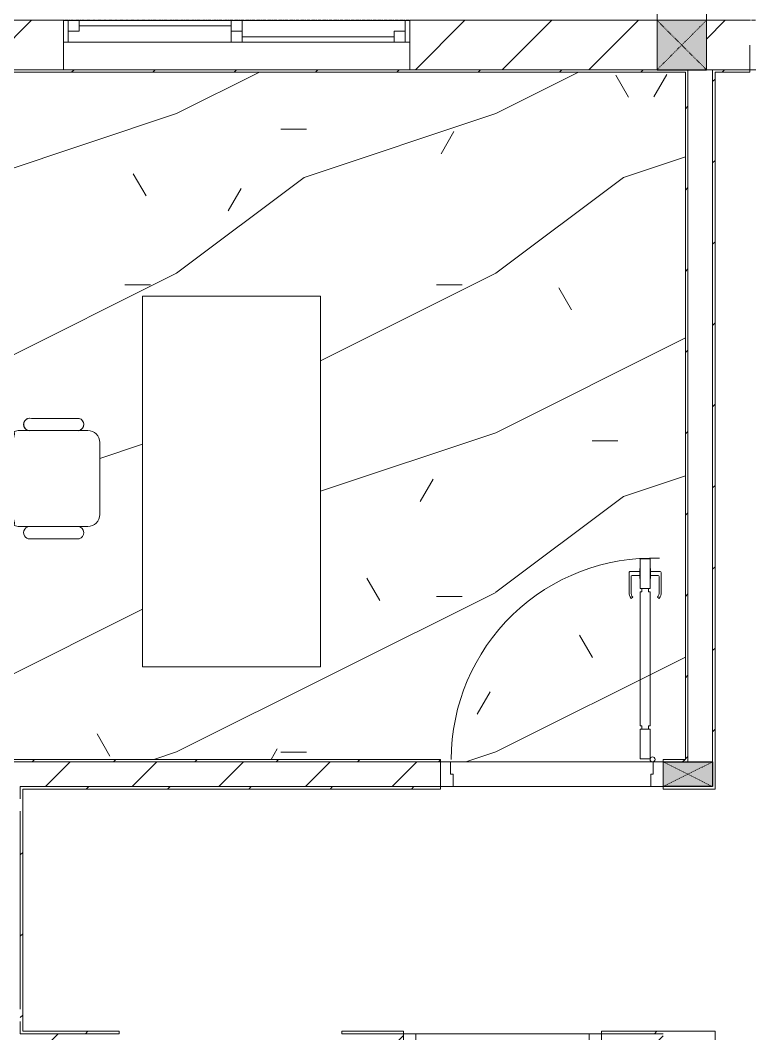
# Model space of a CAD drawing. Header units: millimetres. Extents: x 5121 to 246734, y -48180 to 129206.
# Drawn here: x 85878 to 88828, y 40437 to 44537 of the extents above; entities that cross this region are included whole.
import ezdxf

# ---------------------------------------------------------------- set-up
doc = ezdxf.new("R2010")
doc.units = ezdxf.units.MM
doc.linetypes.add('Dash', pattern=[6, 3, -3])
doc.linetypes.add('Grid Line', pattern=[22.225, 12.7, -3.175, 3.175, -3.175])
for name, color, linetype, lineweight in [('0-1', 7, 'Continuous', 5), ('A-DETL-GENF-1', 50, 'Continuous', 9), ('A-DOOR-1', 253, 'Continuous', 9), ('A-DOOR-2', 50, 'Continuous', 9), ('A-FLOR-1', 50, 'Continuous', 9), ('A-FLOR-PATT-1', 9, 'Continuous', 9), ('A-GLAZ', 151, 'Continuous', 9), ('A-WALL', 113, 'Continuous', 9), ('A-WALL-1', 250, 'Continuous', 18), ('A-WALL-2', 50, 'Continuous', 9), ('A-WALL-PATT-1', 9, 'Continuous', 9), ('A-WALL-PATT-2', 50, 'Continuous', 9), ('A-WALL-PATT-3', 111, 'Continuous', 9), ('I-FURN', 30, 'Continuous', 9), ('I-FURN-1', 253, 'Continuous', 9), ('S-COLS', 52, 'Continuous', 9), ('S-COLS-1', 7, 'Continuous', 5), ('S-COLS-2', 10, 'Continuous', 25), ('S-COLS-3', 50, 'Continuous', 9), ('S-COLS-4', 253, 'Continuous', 9), ('S-COLS-5', 52, 'Continuous', 25), ('S-COLS-6', 52, 'Dash', 9), ('S-COLS-HDLN', 52, 'Dash', 9), ('S-COLS-HDLN-1', 50, 'Dash', 9), ('S-GRID-1', 1, 'Grid Line', 9)]:
    doc.layers.add(name, color=color, linetype=linetype, lineweight=lineweight)
pattern_1 = [(45, (0, 0), (-164.40233, 164.40233), [])]
pattern_2 = [(45, (0, 0), (-175.3625, 175.3625), [])]

# ---------------------------------------------------------------- blocks, each defined once
blk = doc.blocks.new('DOOR_CW_01 CANH MO-PANEL KINH - DIG_02-800x2200-CỬA NHÔM KÍNH-401063-TKCS_MB TỔNG THỂ TẦNG 1')
at = {"layer": 'A-DETL-GENF-1'}
for p, q in [((-347, -182), (-347, -62)), ((-347, -62), (-307, -62)), ((-307, -62), (-307, -182)), ((-307, -182), (-347, -182)), ((-347, -196), (-341, -196)), ((-347, -638), (-347, -196)), ((-341, -196), (-341, -182)), ((-341, -182), (-313, -182)), ((-313, -182), (-313, -196)), ((-307, -196), (-313, -196)), ((-307, -196), (-307, -638)), ((-383.9, -611.2), (-377.3, -615.8)), ((-270.1, -611.2), (-276.7, -615.8)), ((-392, -637), (-392, -716.5)), ((-384, -699.5), (-384, -637)), ((-347, -638), (-341, -638)), ((-307, -652), (-347, -652)), ((-347, -652), (-347, -772)), ((-341, -652), (-341, -638)), ((-313, -652), (-341, -652)), ((-307, -638), (-313, -638)), ((-313, -638), (-313, -652)), ((-307, -772), (-307, -652)), ((-270, -699.5), (-270, -637)), ((-262, -637), (-262, -716.5)), ((-349, -692.2), (-349, -731.8)), ((-347, -692.2), (-349, -692.2)), ((-347, -692.2), (-347, -731.8)), ((-307, -692.2), (-307, -731.8)), ((-307, -692.2), (-305, -692.2)), ((-305, -692.2), (-305, -731.8)), ((-349, -720.5), (-388, -720.5)), ((-349, -703.5), (-380, -703.5)), ((-349, -731.8), (-347, -731.8)), ((-305, -731.8), (-307, -731.8)), ((-305, -703.5), (-274, -703.5)), ((-305, -720.5), (-266, -720.5)), ((-347, -772), (-307, -772))]:
    blk.add_line(p, q, dxfattribs=at)
blk.add_circle((-357, -60), 10, dxfattribs=at)
for centre, radius, start, end in [((-357, -60), 714, 268, 0), ((-347, -637), 45, 145, 180), ((-307, -637), 45, 360, 35), ((-347, -637), 37, 145, 180), ((-307, -637), 37, 0, 35), ((-388, -716.5), 4, 180, 270), ((-380, -699.5), 4, 180, 270), ((-274, -699.5), 4, 270, 0), ((-266, -716.5), 4, 270, 0)]:
    blk.add_arc(centre, radius, start, end, dxfattribs=at)
at = {"layer": 'A-DOOR-2'}
for p, q in [((-400, -50), (-400, 50)), ((-400, 50), (-350, 50)), ((-350, 50), (-350, 0)), ((350, 0), (350, 50)), ((350, 50), (400, 50)), ((400, 50), (400, -50)), ((-360, 0), (-360, -50)), ((-350, 0), (-360, 0)), ((360, 0), (350, 0)), ((360, -50), (360, 0)), ((-360, -50), (-400, -50)), ((-357, -50), (-332, -50)), ((400, -50), (360, -50))]:
    blk.add_line(p, q, dxfattribs=at)
blk = doc.blocks.new('DOOR_CW_01 CANH MO-PANEL KINH - DIW_01-900x2200-CỬA GỖ VÂN LAMINATE-553375-TKCS_MB TỔNG THỂ TẦNG 1')
at = {"layer": 'A-DETL-GENF-1'}
for p, q in [((-397, -182), (-397, -62)), ((-397, -62), (-357, -62)), ((-357, -62), (-357, -182)), ((-357, -182), (-397, -182)), ((-397, -196), (-391, -196)), ((-397, -738), (-397, -196)), ((-391, -196), (-391, -182)), ((-391, -182), (-363, -182)), ((-363, -182), (-363, -196)), ((-357, -196), (-363, -196)), ((-357, -196), (-357, -738)), ((-442, -737), (-442, -816.5)), ((-434, -799.5), (-434, -737)), ((-433.9, -711.2), (-427.3, -715.8)), ((-397, -738), (-391, -738)), ((-391, -752), (-391, -738)), ((-357, -738), (-363, -738)), ((-363, -738), (-363, -752)), ((-320.1, -711.2), (-326.7, -715.8)), ((-320, -799.5), (-320, -737)), ((-312, -737), (-312, -816.5)), ((-357, -752), (-397, -752)), ((-397, -752), (-397, -872)), ((-363, -752), (-391, -752)), ((-357, -872), (-357, -752)), ((-399, -803.5), (-430, -803.5)), ((-399, -792.2), (-399, -831.8)), ((-397, -792.2), (-399, -792.2)), ((-397, -792.2), (-397, -831.8)), ((-357, -792.2), (-357, -831.8)), ((-357, -792.2), (-355, -792.2)), ((-355, -792.2), (-355, -831.8)), ((-355, -803.5), (-324, -803.5)), ((-399, -820.5), (-438, -820.5)), ((-399, -831.8), (-397, -831.8)), ((-355, -831.8), (-357, -831.8)), ((-355, -820.5), (-316, -820.5)), ((-397, -872), (-357, -872))]:
    blk.add_line(p, q, dxfattribs=at)
blk.add_circle((-407, -60), 10, dxfattribs=at)
for centre, radius, start, end in [((-407, -60), 814, 268, 0), ((-397, -737), 45, 145, 180), ((-397, -737), 37, 145, 180), ((-357, -737), 37, 0, 35), ((-357, -737), 45, 360, 35), ((-438, -816.5), 4, 180, 270), ((-430, -799.5), 4, 180, 270), ((-324, -799.5), 4, 270, 0), ((-316, -816.5), 4, 270, 0)]:
    blk.add_arc(centre, radius, start, end, dxfattribs=at)
at = {"layer": 'A-DOOR-2'}
for p, q in [((-450, -50), (-450, 50)), ((-450, 50), (-400, 50)), ((-400, 50), (-400, 0)), ((400, 0), (400, 50)), ((400, 50), (450, 50)), ((450, 50), (450, -50)), ((-410, 0), (-410, -50)), ((-400, 0), (-410, 0)), ((410, 0), (400, 0)), ((410, -50), (410, 0)), ((-410, -50), (-450, -50)), ((-407, -50), (-382, -50)), ((450, -50), (410, -50))]:
    blk.add_line(p, q, dxfattribs=at)
blk = doc.blocks.new('BAN LV A - BAN LV A_dwg_ban hoc2-348006-TKCS_MB TỔNG THỂ TẦNG 1')
at = {"layer": 'I-FURN'}
for p, q in [((145.8, 437.4), (-145.8, 437.4)), ((-194.4, 388.8), (-194.4, 113.4)), ((194.4, 113.4), (194.4, 388.8)), ((-243, 354.4), (-243, 162)), ((194.4, 351.4), (194.4, 150.8)), ((243.7, 162), (243.7, 354.4)), ((-120.5, 64.8), (120.5, 64.8))]:
    blk.add_line(p, q, dxfattribs=at)
at = {"layer": 'I-FURN', "flags": 128}
blk.add_lwpolyline([(-737.8, 610.5), (-737.8, 1330.5), (-154.9, 1330.5), (762.2, 1330.5), (762.2, 610.5)], close=True, dxfattribs=at)
at = {"layer": 'I-FURN'}
for centre, radius, start, end in [((-145.8, 388.8), 48.6, 90, 180), ((145.8, 388.8), 48.6, 360, 90), ((-218.7, 347.3), 25.3, 343.7398, 163.7398), ((219.4, 347.3), 25.3, 16.2602, 170.7054), ((-218.7, 154.9), 25.3, 163.7398, 16.2602), ((219.4, 154.9), 25.3, 189.2946, 16.2602), ((-180.2, 75.4), 17.8, 57.9726, 216.6901), ((-145.8, 113.4), 48.6, 180, 207.5844), ((0, 359.3), 318.2, 237.5758, 302.4242), ((180.2, 75.4), 17.8, 323.3099, 122.0274), ((145.8, 113.4), 48.6, 332.4156, 0), ((0, 324), 324, 233.1301, 306.8699)]:
    blk.add_arc(centre, radius, start, end, dxfattribs=at)
blk = doc.blocks.new('BAN LV A - BAN LV A_dwg-348005-TKCS_MB TỔNG THỂ TẦNG 1')
at = {"extrusion": (0, 0, -1), "zscale": -1, "rotation": 180}
blk.add_blockref('BAN LV A - BAN LV A_dwg_ban hoc2-348006-TKCS_MB TỔNG THỂ TẦNG 1', (-729, 1383.7), dxfattribs=at)
blk = doc.blocks.new('BAN LV A - BAN LV A-401069-TKCS_MB TỔNG THỂ TẦNG 1')
at = {"layer": 'I-FURN-1'}
for p, q in [((-8.8, -53.2), (1491.2, -53.2)), ((-8.8, -773.2), (-8.8, -53.2)), ((1491.2, -53.2), (1491.2, -773.2)), ((1491.2, -773.2), (-8.8, -773.2)), ((583.2, -946.3), (874.8, -946.3)), ((534.6, -1029.3), (534.6, -994.9)), ((923.4, -994.9), (923.4, -1032.3)), ((486, -1221.7), (486, -1029.3)), ((972.7, -1029.3), (972.7, -1221.7)), ((534.6, -1270.3), (534.6, -1235.9)), ((923.4, -1232.9), (923.4, -1270.3))]:
    blk.add_line(p, q, dxfattribs=at)
for centre, radius, start, end in [((583.2, -994.9), 48.6, 90, 180), ((874.8, -994.9), 48.6, 0, 90), ((510.3, -1036.4), 25.3, 16.2602, 163.7398), ((948.4, -1036.4), 25.3, 16.2602, 170.7054), ((510.3, -1228.8), 25.3, 163.7398, 343.7398), ((948.4, -1228.8), 25.3, 189.2946, 16.2602), ((583.2, -1270.3), 48.6, 180, 207.5844), ((874.8, -1270.3), 48.6, 332.4156, 0), ((548.9, -1308.3), 17.8, 119.404, 216.6901), ((909.2, -1308.3), 17.8, 323.3099, 60.596), ((729, -1059.7), 324, 233.1301, 306.8699)]:
    blk.add_arc(centre, radius, start, end, dxfattribs=at)
at = {"extrusion": (0, 0, -1), "zscale": -1, "rotation": 180}
blk.add_blockref('BAN LV A - BAN LV A_dwg-348005-TKCS_MB TỔNG THỂ TẦNG 1', (0, 0), dxfattribs=at)
blk = doc.blocks.new('G1_SOF - BO TRU - 100x200-V136-TKCS_MB TỔNG THỂ TẦNG 1')
at = {"layer": 'S-COLS-3'}
blk.add_hatch(color=256, dxfattribs=at).paths.add_polyline_path([(50, 100), (-50, 100), (-50, -100), (50, -100), (50, -25.7)])
at = {"layer": 'S-COLS-2'}
for p, q in [((-50, 100), (50, 100)), ((-50, -100), (-50, 100)), ((50, 100), (50, -100))]:
    blk.add_line(p, q, dxfattribs=at)
at = {"layer": 'S-COLS-HDLN-1'}
for p, q in [((50, -100), (-50, 100)), ((-50, -100), (50, 100))]:
    blk.add_line(p, q, dxfattribs=at)
blk = doc.blocks.new('NCV_TKTC_TANG 1_rvt-1-TKCS_MB TỔNG THỂ TẦNG 1')
at = {"layer": 'A-FLOR-PATT-1'}
h = blk.add_hatch(dxfattribs=at)
h.set_pattern_fill('FP_7', color=256, style=0, pattern_type=2)
h.set_pattern_definition([(0, (0, 0), (2519.68, 629.92), [103.937, -1785.823, 103.937, -1785.823, -10078.72]), (0, (0, 0), (2519.68, 629.92), [-3779.52, 103.937, -3675.583, 103.937, -1785.823, -4409.44]), (0, (0, 0), (2519.68, 629.92), [-9448.8, 103.937, -1155.903, 103.937, -3045.663]), (120, (944.9, 314.96), (-1805.3667, 1867.147), [103.937, -1785.823, 103.937, -11864.543]), (120, (944.9, 314.96), (-1805.3667, 1867.147), [-1993.697, -1785.823, 103.937, -3675.583, -6299.2]), (120, (944.9, 314.96), (-1805.3667, 1867.147), [-7559.04, 103.937, -1785.823, 103.937, -4305.503]), (120, (944.9, 314.96), (-1805.3667, 1867.147), [-9552.737, -1155.903, 103.937, -3045.663]), (240, (1259.84, 1574.8), (-714.3133, -2497.067), [103.937, -1785.823, 103.937, -11864.543]), (240, (1259.84, 1574.8), (-714.3133, -2497.067), [-1993.697, -1785.823, 103.937, -3675.583, -6299.2]), (240, (1259.84, 1574.8), (-714.3133, -2497.067), [-7559.04, 103.937, -1785.823, 103.937, -4305.503]), (240, (1259.84, 1574.8), (-714.3133, -2497.067), [-9552.737, -1155.903, 103.937, -3045.663])])
h.paths.add_polyline_path([(85077.6, 41536.9), (85077.6, 41538.4), (85077.6, 41538.4)])
h.paths.add_polyline_path([(88437.6, 41536.9), (88477.6, 41536.9), (88477.6, 41546.9), (88567.6, 41546.9), (88567.6, 44326.9), (85087.6, 44326.9), (85087.6, 41546.9), (87577.6, 41546.9), (87577.6, 41536.9), (87684.9, 41536.9)])
h.paths.add_polyline_path([(86372.2, 41921), (86372.2, 43421), (87092.2, 43421), (87092.2, 41921), (86611.5, 41921)])
h.paths.add_polyline_path([(85917.4, 42438.5), (85895.6, 42449.5), (85891.3, 42461.4), (85893.3, 42473.8), (85900.9, 42483.7), (85909.5, 42488.8), (85862.3, 42491.9), (85852.5, 42494.3), (85846.7, 42488.1), (85825.2, 42490.9), (85795.3, 42539.5), (85773.9, 42595), (85763, 42653.5), (85763, 42712.9), (85773.9, 42771.4), (85795.3, 42826.9), (85826.4, 42877.6), (85850, 42875.5), (85852.5, 42872.1), (85875, 42877.6), (85903.4, 42880.3), (85894.3, 42889.7), (85891.2, 42902.5), (85894.9, 42915), (85903.4, 42921.9), (85923.6, 42926.2), (86116, 42926.2), (86133.4, 42908.3), (86133.4, 42895.5), (86127, 42884.2), (86122, 42877.6), (86163, 42875.9), (86174.7, 42871.1), (86192.5, 42853.3), (86199, 42829), (86197.4, 42524.8), (86192.5, 42513.1), (86174.7, 42495.3), (86150.4, 42488.8), (86118.9, 42487.1), (86128.7, 42479.6), (86133.8, 42468.4), (86131.9, 42453.8), (86128.7, 42449.2), (86112.6, 42439.5), (85923.6, 42439.5)])
h = blk.add_hatch(dxfattribs=at)
h.set_pattern_fill('FP_4', color=256, style=0, pattern_type=2)
h.set_pattern_definition([(216.87, (516.46, 1291.15), (3873.4454, 2582.3069), [645.575, -5810.175]), (206.565, (1291.15, 903.8), (-1291.1515, -1291.1492), [1443.55, -1443.55]), (198.435, (1291.15, 258.23), (-2582.2983, -1291.1527), [816.596, -3266.38])])
h.paths.add_polyline_path([(85077.6, 41536.9), (85077.6, 41538.4), (85077.6, 41538.4)])
h.paths.add_polyline_path([(88437.6, 41536.9), (88477.6, 41536.9), (88477.6, 41546.9), (88567.6, 41546.9), (88567.6, 44326.9), (85087.6, 44326.9), (85087.6, 41546.9), (87577.6, 41546.9), (87577.6, 41536.9), (87684.9, 41536.9)])
h.paths.add_polyline_path([(86372.2, 41921), (86372.2, 43421), (87092.2, 43421), (87092.2, 41921), (86611.5, 41921)])
h.paths.add_polyline_path([(85917.4, 42438.5), (85895.6, 42449.5), (85891.3, 42461.4), (85893.3, 42473.8), (85900.9, 42483.7), (85909.5, 42488.8), (85862.3, 42491.9), (85852.5, 42494.3), (85846.7, 42488.1), (85825.2, 42490.9), (85795.3, 42539.5), (85773.9, 42595), (85763, 42653.5), (85763, 42712.9), (85773.9, 42771.4), (85795.3, 42826.9), (85826.4, 42877.6), (85850, 42875.5), (85852.5, 42872.1), (85875, 42877.6), (85903.4, 42880.3), (85894.3, 42889.7), (85891.2, 42902.5), (85894.9, 42915), (85903.4, 42921.9), (85923.6, 42926.2), (86116, 42926.2), (86133.4, 42908.3), (86133.4, 42895.5), (86127, 42884.2), (86122, 42877.6), (86163, 42875.9), (86174.7, 42871.1), (86192.5, 42853.3), (86199, 42829), (86197.4, 42524.8), (86192.5, 42513.1), (86174.7, 42495.3), (86150.4, 42488.8), (86118.9, 42487.1), (86128.7, 42479.6), (86133.8, 42468.4), (86131.9, 42453.8), (86128.7, 42449.2), (86112.6, 42439.5), (85923.6, 42439.5)])
at = {"layer": 'A-WALL-PATT-1'}
h = blk.add_hatch(dxfattribs=at)
h.set_pattern_fill('FP_2', color=256, style=0, pattern_type=2)
h.set_pattern_definition(pattern_2)
h.paths.add_polyline_path([(86611.5, 41436.9), (87577.6, 41436.9), (87577.6, 41536.9), (85177.2, 41536.9), (85177.2, 41436.9), (85877.6, 41436.9)])
h = blk.add_hatch(dxfattribs=at)
h.set_pattern_fill('FP_2', color=256, style=0, pattern_type=2)
h.set_pattern_definition(pattern_2)
h.paths.add_polyline_path([(87377.6, 40336.9), (87427.6, 40336.9), (87427.6, 40436.9), (87177.6, 40436.9), (87177.6, 40336.9), (87277.6, 40336.9)])
h.paths.add_polyline_path([(88477.6, 40336.9), (88477.6, 40436.9), (88227.6, 40436.9), (88227.6, 40336.9), (88463.6, 40336.9)])
h.paths.add_polyline_path([(84977.2, 40336.9), (84977.2, 40436.9), (83727.6, 40436.9), (83727.6, 40336.9), (84142.1, 40336.9)])
h.paths.add_polyline_path([(85177.2, 40336.9), (86277.6, 40336.9), (86277.5, 40436.9), (85177.2, 40436.9), (85177.2, 40408)])
at = {"layer": 'A-WALL-PATT-2'}
h = blk.add_hatch(dxfattribs=at)
h.set_pattern_fill('FP_10', color=256, style=0, pattern_type=2)
h.set_pattern_definition(pattern_1)
h.paths.add_polyline_path([(88567.6, 44326.9), (88577.6, 44326.9), (88577.6, 44336.9), (85087.6, 44336.6), (85087.6, 44326.9), (88463.6, 44326.9)])
h = blk.add_hatch(dxfattribs=at)
h.set_pattern_fill('FP_10', color=256, style=0, pattern_type=2)
h.set_pattern_definition(pattern_1)
h.paths.add_polyline_path([(88567.6, 41536.9), (88577.6, 41536.9), (88577.6, 44326.9), (88567.6, 44326.9), (88567.6, 41546.9)])
h = blk.add_hatch(dxfattribs=at)
h.set_pattern_fill('FP_10', color=256, style=0, pattern_type=2)
h.set_pattern_definition(pattern_1)
h.paths.add_polyline_path([(88687.6, 41436.9), (88687.6, 44336.9), (88677.6, 44336.9), (88677.6, 41436.9)])
h = blk.add_hatch(dxfattribs=at)
h.set_pattern_fill('FP_10', color=256, style=0, pattern_type=2)
h.set_pattern_definition(pattern_1)
h.paths.add_polyline_path([(88827.6, 44326.9), (88827.6, 44336.9), (88687.6, 44335.2), (88687.6, 44326.9), (88735.6, 44326.9)])
h.paths.add_polyline_path([(91577.6, 44326.9), (91577.6, 44336.9), (91327.6, 44336.9), (91327.6, 44326.9), (91567.6, 44326.9)])
h = blk.add_hatch(dxfattribs=at)
h.set_pattern_fill('FP_10', color=256, style=0, pattern_type=2)
h.set_pattern_definition(pattern_1)
h.paths.add_polyline_path([(85087.6, 41536.9), (87577.6, 41536.9), (87577.6, 41546.9), (85087.6, 41546.9)])
h.paths.add_polyline_path([(88567.6, 41536.9), (88567.6, 41546.9), (88477.6, 41546.9), (88477.6, 41536.9)])
h = blk.add_hatch(dxfattribs=at)
h.set_pattern_fill('FP_10', color=256, style=0, pattern_type=2)
h.set_pattern_definition(pattern_1)
h.paths.add_polyline_path([(88477.6, 41426.9), (88687.6, 41426.9), (88687.6, 41436.9), (88477.6, 41436.9)])
h.paths.add_polyline_path([(85887.6, 41426.9), (87577.6, 41426.9), (87577.6, 41436.9), (85877.6, 41436.9), (85877.6, 41426.9)])
h = blk.add_hatch(dxfattribs=at)
h.set_pattern_fill('FP_10', color=256, style=0, pattern_type=2)
h.set_pattern_definition(pattern_1)
h.paths.add_polyline_path([(85887.6, 40446.9), (85887.6, 41426.9), (85877.6, 41426.9), (85877.6, 40446.9)])
h = blk.add_hatch(dxfattribs=at)
h.set_pattern_fill('FP_10', color=256, style=0, pattern_type=2)
h.set_pattern_definition(pattern_1)
h.paths.add_polyline_path([(85877.6, 40436.9), (86277.6, 40436.9), (86277.5, 40446.9), (85877.6, 40446.9), (85877.6, 40442.3)])
h.paths.add_polyline_path([(88677.6, 40436.9), (88677.6, 40446.9), (88227.6, 40446.9), (88227.6, 40436.9), (88577.6, 40436.9)])
h.paths.add_polyline_path([(87277.6, 40436.9), (87427.6, 40436.9), (87427.6, 40446.9), (87177.6, 40446.9), (87177.6, 40436.9), (87277.5, 40436.9)])
h = blk.add_hatch(dxfattribs=at)
h.set_pattern_fill('FP_10', color=256, style=0, pattern_type=2)
h.set_pattern_definition(pattern_1)
h.paths.add_polyline_path([(88677.6, 36737.8), (88687.6, 36737.8), (88687.6, 40446.9), (88677.6, 40446.9), (88677.6, 36747.8)])
at = {"layer": 'A-FLOR-1'}
for p, q in [((91327.6, 44336.9), (88827.6, 44336.9)), ((87617.6, 41536.9), (88437.6, 41536.9)), ((88427.6, 41436.9), (87627.6, 41436.9))]:
    blk.add_line(p, q, dxfattribs=at)
at = {"layer": 'A-WALL-1'}
for p, q in [((86052.6, 44336.9), (85087.6, 44336.9)), ((85087.6, 44326.9), (88567.6, 44326.9)), ((88577.6, 44336.9), (87452.6, 44336.9)), ((88567.6, 44326.9), (88567.6, 41546.9)), ((88577.6, 44326.9), (88577.6, 44336.9)), ((88577.6, 41536.9), (88577.6, 44326.9)), ((88687.6, 44336.9), (88677.6, 44336.9)), ((88677.6, 44336.9), (88677.6, 41536.9)), ((88827.6, 44336.9), (88687.6, 44336.9)), ((88687.6, 41436.9), (88687.6, 44326.9)), ((88687.6, 44326.9), (88827.6, 44326.9)), ((88827.6, 44326.9), (88827.6, 44336.9)), ((87577.6, 41546.9), (85087.6, 41546.9)), ((87577.6, 41536.9), (87577.6, 41546.9)), ((88567.6, 41546.9), (88477.6, 41546.9)), ((88477.6, 41546.9), (88477.6, 41536.9)), ((85877.6, 41436.9), (85877.6, 41426.9)), ((85877.6, 41426.9), (85877.6, 41386.9)), ((85887.6, 41426.9), (87577.6, 41426.9)), ((85887.6, 40446.9), (85887.6, 41426.9)), ((87577.6, 41426.9), (87577.6, 41436.9)), ((88477.6, 41436.9), (88477.6, 41426.9)), ((88477.6, 41426.9), (88687.6, 41426.9)), ((88687.6, 41426.9), (88687.6, 41436.9)), ((85877.6, 41336.9), (85877.6, 40536.9)), ((85877.6, 40486.9), (85877.6, 40446.9)), ((85877.6, 40446.9), (85877.6, 40436.9)), ((86277.6, 40446.9), (85887.6, 40446.9)), ((86277.6, 40436.9), (86277.6, 40446.9)), ((87427.6, 40446.9), (87177.6, 40446.9)), ((87177.6, 40446.9), (87177.6, 40436.9)), ((87427.6, 40436.9), (87427.6, 40446.9)), ((88677.6, 40446.9), (88227.6, 40446.9)), ((88227.6, 40446.9), (88227.6, 40436.9)), ((88687.6, 40446.9), (88677.6, 40446.9)), ((88687.6, 36747.8), (88687.6, 40446.9))]:
    blk.add_line(p, q, dxfattribs=at)
at = {"layer": 'A-WALL-2'}
for p, q in [((85177.2, 41536.9), (87577.6, 41536.9)), ((87577.6, 41536.9), (85177.2, 41536.9)), ((87617.6, 41536.9), (88437.6, 41536.9)), ((87577.6, 41436.9), (85877.6, 41436.9)), ((85877.6, 41436.9), (87577.6, 41436.9)), ((88427.6, 41436.9), (87627.6, 41436.9)), ((85877.6, 40436.9), (86277.6, 40436.9)), ((86277.6, 40436.9), (85877.6, 40436.9)), ((87177.6, 40436.9), (87427.6, 40436.9)), ((87427.6, 40436.9), (87177.6, 40436.9)), ((87477.6, 40436.9), (88177.6, 40436.9)), ((88227.6, 40436.9), (88477.6, 40436.9)), ((88477.6, 40436.9), (88227.6, 40436.9))]:
    blk.add_line(p, q, dxfattribs=at)
at = {"layer": 'A-DOOR-1', "rotation": 180}
blk.add_blockref('DOOR_CW_01 CANH MO-PANEL KINH - DIW_01-900x2200-CỬA GỖ VÂN LAMINATE-553375-TKCS_MB TỔNG THỂ TẦNG 1', (88027.6, 41486.9), dxfattribs=at)
at = {"layer": 'A-DOOR-1'}
blk.add_blockref('DOOR_CW_01 CANH MO-PANEL KINH - DIG_02-800x2200-CỬA NHÔM KÍNH-401063-TKCS_MB TỔNG THỂ TẦNG 1', (87827.6, 40386.9), dxfattribs=at)
at = {"layer": 'I-FURN-1', "rotation": 270.0000000000002}
blk.add_blockref('BAN LV A - BAN LV A-401069-TKCS_MB TỔNG THỂ TẦNG 1', (87145.3, 43412.2), dxfattribs=at)
at = {"layer": 'S-COLS-4', "rotation": 270.0000000000011}
blk.add_blockref('G1_SOF - BO TRU - 100x200-V136-TKCS_MB TỔNG THỂ TẦNG 1', (88577.6, 41486.9), dxfattribs=at)
blk = doc.blocks.new('1_FAMILY RVT - W01-WxH 1400x1400xmm-389822-TKCS_MB TỔNG THỂ TẦNG 1')
at = {"layer": 'A-GLAZ'}
for p, q in [((248.4, 172.39), (299.2, 197.79)), ((248.4, 172.39), (299.2, 146.99)), ((248.4, 172.39), (451.6, 172.39)), ((-700, 96.19), (-700, -103.81)), ((700, 96.19), (-700, 96.19)), ((-700, 96.19), (-636.5, 96.19)), ((-680.95, 96.19), (-680.95, 7.29)), ((-636.5, 96.19), (-22.225, 96.19)), ((-636.5, 96.19), (-636.5, 51.74)), ((-22.225, 7.29), (-22.225, 96.19)), ((-22.225, 96.19), (22.225, 96.19)), ((22.225, 96.19), (680.95, 96.19)), ((22.225, 96.19), (22.225, 7.29)), ((680.95, 96.19), (700, 96.19)), ((680.95, 96.19), (680.95, 7.29)), ((700, -103.81), (700, 96.19)), ((-636.5, 51.74), (-680.95, 51.74)), ((-636.5, 73.965), (-22.225, 73.965)), ((22.225, 51.74), (-22.225, 51.74)), ((636.5, 51.74), (636.5, 7.29)), ((680.95, 51.74), (636.5, 51.74)), ((-700, 7.29), (-680.95, 7.29)), ((-680.95, 7.29), (-22.225, 7.29)), ((-22.225, 7.29), (22.225, 7.29)), ((22.225, 29.515), (636.5, 29.515)), ((22.225, 7.29), (636.5, 7.29)), ((636.5, 7.29), (700, 7.29)), ((-700, -103.81), (700, -103.81))]:
    blk.add_line(p, q, dxfattribs=at)
blk = doc.blocks.new('G1_SOF - BO TRU - 200x200-3050151-TKCS_MB TỔNG THỂ TẦNG 1')
at = {"layer": 'S-COLS-HDLN'}
for p, q in [((-100, 100), (100, -100)), ((100, 100), (-100, -100))]:
    blk.add_line(p, q, dxfattribs=at)

msp = doc.modelspace()

# ---------------------------------------------------------------- hatches: boundary and pattern name
at = {"layer": 'A-WALL-PATT-3'}
h = msp.add_hatch(dxfattribs=at)
h.set_pattern_fill('FP_1', color=256, style=0, pattern_type=2)
h.set_pattern_definition(pattern_2)
h.paths.add_polyline_path([(88452.6, 44536.9), (88652.6, 44536.9), (88652.6, 45536.9), (88452.6, 45536.9), (88452.6, 44546.9)])
h = msp.add_hatch(dxfattribs=at)
h.set_pattern_fill('FP_1', color=256, style=0, pattern_type=2)
h.set_pattern_definition(pattern_2)
h.paths.add_polyline_path([(88452.6, 44336.9), (88452.6, 44536.9), (87452.6, 44536.9), (87452.6, 44336.9), (88327.6, 44336.9)])
h.paths.add_polyline_path([(85177.6, 44336.9), (86052.6, 44336.9), (86052.6, 44536.9), (85177.6, 44536.9)])
h = msp.add_hatch(dxfattribs=at)
h.set_pattern_fill('FP_1', color=256, style=0, pattern_type=2)
h.set_pattern_definition(pattern_2)
h.paths.add_polyline_path([(88677.6, 44336.9), (88827.6, 44336.9), (88827.6, 44536.9), (88652.6, 44536.9), (88652.6, 44336.9)])
h.paths.add_polyline_path([(91327.6, 44336.9), (91577.6, 44336.9), (91577.6, 44536.9), (91327.6, 44536.9), (91327.6, 44337.4)])
at = {"layer": 'S-COLS-1'}
msp.add_hatch(color=256, dxfattribs=at).paths.add_polyline_path([(88452.6, 44336.9), (88652.6, 44336.9), (88652.6, 44536.9), (88452.6, 44536.9)])

# ---------------------------------------------------------------- linework, layer by layer
at = {"layer": 'A-WALL'}
for p, q in [((88452.6, 44336.9), (88452.6, 44536.9)), ((88452.6, 44536.9), (88652.6, 44536.9)), ((88652.6, 44536.9), (88652.6, 44336.9))]:
    msp.add_line(p, q, dxfattribs=at)
at = {"layer": 'A-WALL-1'}
for p, q in [((88452.6, 44536.9), (88452.6, 45536.9)), ((88652.6, 44536.9), (88652.6, 45536.9)), ((86052.6, 44536.9), (85177.6, 44536.9)), ((85177.6, 44536.9), (86052.6, 44536.9)), ((88452.6, 44536.9), (87452.6, 44536.9)), ((87452.6, 44536.9), (88452.6, 44536.9)), ((88452.6, 44536.9), (88452.6, 44546.9)), ((88827.6, 44536.9), (88652.6, 44536.9)), ((88827.6, 44336.9), (88827.6, 44436.9)), ((85177.6, 44336.9), (86052.6, 44336.9)), ((87452.6, 44336.9), (88452.6, 44336.9)), ((88652.6, 44336.9), (88827.6, 44336.9))]:
    msp.add_line(p, q, dxfattribs=at)
at = {"layer": 'S-COLS'}
for p, q in [((88652.6, 44536.9), (88452.6, 44536.9)), ((88452.6, 44536.9), (88452.6, 44336.9)), ((88652.6, 44336.9), (88652.6, 44536.9))]:
    msp.add_line(p, q, dxfattribs=at)
at = {"layer": 'S-COLS-5'}
msp.add_line((88452.6, 44336.9), (88652.6, 44336.9), dxfattribs=at)
at = {"layer": 'S-GRID-1'}
msp.add_line((125364.8, 44536.9), (35538.8, 44536.9), dxfattribs=at)

# ---------------------------------------------------------------- block references
at = {"layer": '0-1'}
msp.add_blockref('NCV_TKTC_TANG 1_rvt-1-TKCS_MB TỔNG THỂ TẦNG 1', (0, 0), dxfattribs=at)
at = {"layer": 'A-GLAZ'}
msp.add_blockref('1_FAMILY RVT - W01-WxH 1400x1400xmm-389822-TKCS_MB TỔNG THỂ TẦNG 1', (86752.6, 44440.7), dxfattribs=at)
at = {"layer": 'S-COLS-6'}
msp.add_blockref('G1_SOF - BO TRU - 200x200-3050151-TKCS_MB TỔNG THỂ TẦNG 1', (88552.6, 44436.9), dxfattribs=at)

doc.saveas('drawing.dxf')
